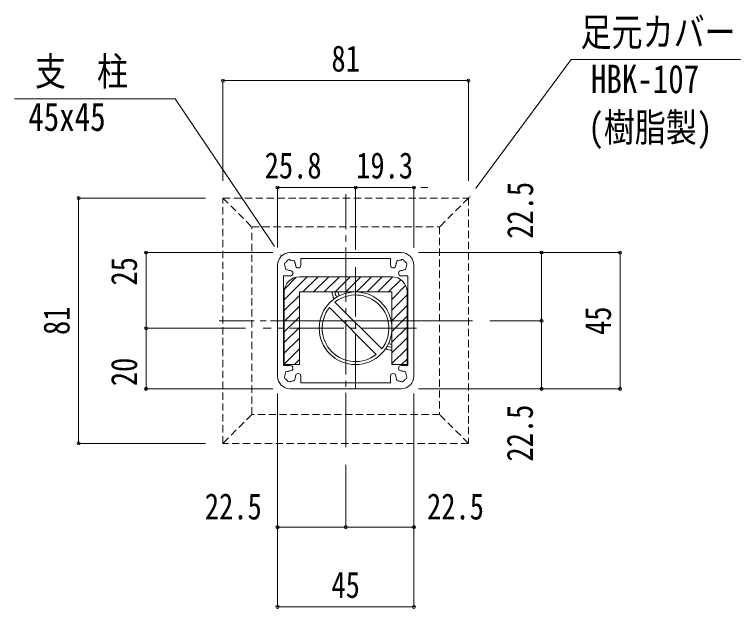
# Model space of a CAD drawing. Units: millimetres at full size; details may follow other scales. Extents: x -3135 to 4022, y -814 to 1448.
# Drawn here: x -2519.6 to -2040.4, y -416.9 to -24.6 of the extents above; entities that cross this region are included whole.
import ezdxf
from ezdxf.enums import TextEntityAlignment as Align

# ---------------------------------------------------------------- set-up
doc = ezdxf.new("R2010")
doc.units = ezdxf.units.MM
doc.header["$LTSCALE"] = 4
doc.header["$PDMODE"] = 32
doc.header["$PDSIZE"] = 2
doc.linetypes.add('CHAIN2', pattern=[12, 9, -1, 1, -1])
doc.linetypes.add('DASHED1', pattern=[1.8, 1.2, -0.6])
for name, color, linetype, lineweight in [('0-0_0', 7, 'Continuous', 18), ('0-1_1手摺寸法', 3, 'Continuous', 18), ('0-3_2隠れ', 6, 'DASHED1', 18), ('0-5_3中心線', 2, 'CHAIN2', 18), ('0-6_41ｱﾙﾐ', 6, 'Continuous', 18), ('0-7_42ｱﾙﾐ部品', 6, 'Continuous', 18), ('1-0_アンカー', 4, 'Continuous', 9)]:
    doc.layers.add(name, color=color, linetype=linetype, lineweight=lineweight)
doc.styles.add('ＭＳ ゴシック', font='')
doc.styles.get('ＭＳ ゴシック').set_extended_font_data('MS Gothic')

msp = doc.modelspace()

# ---------------------------------------------------------------- linework, layer by layer
at = {"layer": '0-0_0'}
for points in [[(-2220.025, -145.858), (-2152.271, -54.342), (-2040.448, -54.342)], [(-2343.565, -184.318), (-2413.576, -80.321), (-2519.61, -80.321)]]:
    msp.add_lwpolyline(points, dxfattribs=at)
at = {"layer": '0-1_1手摺寸法'}
for p, q in [((-2382.025, -134.358), (-2382.025, -68.289)), ((-2382.025, -68.289), (-2220.025, -68.289)), ((-2224.625, -68.289), (-2377.425, -68.289)), ((-2220.025, -134.358), (-2220.025, -68.289)), ((-2346.025, -178.758), (-2346.025, -138.908)), ((-2294.525, -138.908), (-2346.025, -138.908)), ((-2341.425, -138.908), (-2299.125, -138.908)), ((-2299.125, -138.908), (-2303.725, -138.908)), ((-2294.525, -180.051), (-2294.525, -138.908)), ((-2294.525, -180.051), (-2294.525, -138.908)), ((-2256.025, -178.758), (-2256.025, -138.908)), ((-2251.425, -138.908), (-2246.825, -138.908)), ((-2393.525, -145.858), (-2477.291, -145.858)), ((-2477.291, -307.858), (-2477.291, -145.858)), ((-2477.291, -150.458), (-2477.291, -303.258)), ((-2349.125, -181.858), (-2432.737, -181.858)), ((-2432.737, -181.858), (-2432.737, -231.858)), ((-2252.925, -181.858), (-2171.775, -181.858)), ((-2252.925, -181.858), (-2119.906, -181.858)), ((-2171.775, -226.858), (-2171.775, -181.858)), ((-2119.906, -271.858), (-2119.906, -181.858)), ((-2432.737, -227.258), (-2432.737, -186.458)), ((-2171.775, -186.458), (-2171.775, -222.258)), ((-2119.906, -186.458), (-2119.906, -267.258)), ((-2205.911, -226.858), (-2171.775, -226.858)), ((-2205.911, -226.858), (-2171.775, -226.858)), ((-2171.775, -271.858), (-2171.775, -226.858)), ((-2367.099, -231.858), (-2432.737, -231.858)), ((-2367.099, -231.858), (-2432.737, -231.858)), ((-2432.737, -271.858), (-2432.737, -231.858)), ((-2171.775, -231.458), (-2171.775, -267.258)), ((-2432.737, -236.458), (-2432.737, -267.258)), ((-2349.125, -271.858), (-2432.737, -271.858)), ((-2252.925, -271.858), (-2171.775, -271.858)), ((-2252.925, -271.858), (-2119.906, -271.858)), ((-2346.025, -274.958), (-2346.025, -415.95)), ((-2346.025, -274.958), (-2346.025, -363.23)), ((-2256.025, -274.958), (-2256.025, -415.95)), ((-2256.025, -274.958), (-2256.025, -363.23)), ((-2393.525, -307.858), (-2477.291, -307.858)), ((-2301.025, -321.972), (-2301.025, -363.23)), ((-2301.025, -321.972), (-2301.025, -363.23)), ((-2346.025, -363.23), (-2301.025, -363.23)), ((-2305.625, -363.23), (-2341.425, -363.23)), ((-2301.025, -363.23), (-2256.025, -363.23)), ((-2260.625, -363.23), (-2296.425, -363.23)), ((-2346.025, -415.95), (-2256.025, -415.95)), ((-2260.625, -415.95), (-2341.425, -415.95))]:
    msp.add_line(p, q, dxfattribs=at)
msp.add_lwpolyline([(-2256.025, -138.908), (-2294.525, -138.908), (-2256.025, -138.908)], dxfattribs=at)
for centre, radius, start, end in [((-2301.634, -207.858), 8.327, 180, 213.214), ((-2301.634, -207.858), 6.327, 180, 213.117), ((-2301.634, -207.858), 4.327, 180, 215.15), ((-2270.525, -238.072), 6.327, 240.966, 270), ((-2270.525, -238.072), 4.327, 239.984, 270), ((-2270.525, -238.072), 8.327, 240.328, 270)]:
    msp.add_arc(centre, radius, start, end, dxfattribs=at)
for p in [(-2382.025, -68.289), (-2220.025, -68.289), (-2346.025, -138.908), (-2294.525, -138.908), (-2256.025, -138.908), (-2477.291, -145.858), (-2432.737, -181.858), (-2171.775, -181.858), (-2119.906, -181.858), (-2171.775, -226.858), (-2432.737, -231.858), (-2432.737, -271.858), (-2171.775, -271.858), (-2119.906, -271.858), (-2477.291, -307.858), (-2346.025, -363.23), (-2301.025, -363.23), (-2256.025, -363.23), (-2346.025, -415.95), (-2256.025, -415.95)]:
    msp.add_point(p, dxfattribs=at)
at = {"layer": '0-3_2隠れ'}
for p, q in [((-2382.025, -145.858), (-2363.025, -164.858)), ((-2382.025, -307.858), (-2382.025, -145.858)), ((-2382.025, -145.858), (-2220.025, -145.858)), ((-2220.025, -145.858), (-2239.025, -164.858)), ((-2220.025, -145.858), (-2220.025, -307.858)), ((-2363.025, -164.858), (-2239.025, -164.858)), ((-2363.025, -288.858), (-2363.025, -164.858)), ((-2239.025, -164.858), (-2239.025, -288.858)), ((-2363.025, -288.858), (-2382.025, -307.858)), ((-2239.025, -288.858), (-2363.025, -288.858)), ((-2220.025, -307.858), (-2239.025, -288.858)), ((-2220.025, -307.858), (-2382.025, -307.858))]:
    msp.add_line(p, q, dxfattribs=at)
at = {"layer": '0-5_3中心線'}
for p, q in [((-2301.025, -310.472), (-2301.025, -143.244)), ((-2294.525, -272.165), (-2294.525, -191.551)), ((-2217.411, -226.858), (-2384.639, -226.858)), ((-2249.218, -226.858), (-2350.599, -226.858)), ((-2254.218, -231.858), (-2355.599, -231.858))]:
    msp.add_line(p, q, dxfattribs=at)
at = {"layer": '0-6_41ｱﾙﾐ'}
for p, q in [((-2277.244, -245.478), (-2308.145, -214.577)), ((-2280.905, -249.138), (-2311.806, -218.238))]:
    msp.add_line(p, q, dxfattribs=at)
msp.add_circle((-2294.525, -231.858), 24, dxfattribs=at)
for start, end in [(321.756, 128.244), (141.756, 308.244)]:
    msp.add_arc((-2294.525, -231.858), 22.003, start, end, dxfattribs=at)
at = {"layer": '0-7_42ｱﾙﾐ部品'}
for p, q in [((-2337.625, -181.858), (-2264.425, -181.858)), ((-2330.625, -185.858), (-2271.425, -185.858)), ((-2330.625, -185.858), (-2330.625, -190.258)), ((-2271.425, -185.858), (-2271.425, -190.258)), ((-2346.025, -190.258), (-2346.025, -263.458)), ((-2256.025, -190.258), (-2256.025, -263.458)), ((-2337.625, -197.258), (-2342.025, -197.258)), ((-2342.025, -197.258), (-2342.025, -256.458)), ((-2264.425, -197.258), (-2260.025, -197.258)), ((-2260.025, -197.258), (-2260.025, -256.458)), ((-2337.625, -256.458), (-2342.025, -256.458)), ((-2264.425, -256.458), (-2260.025, -256.458)), ((-2330.625, -267.858), (-2330.625, -263.458)), ((-2337.625, -271.858), (-2264.425, -271.858))]:
    msp.add_line(p, q, dxfattribs=at)
msp.add_lwpolyline([(-2330.625, -267.858), (-2271.425, -267.858), (-2271.425, -263.458)], dxfattribs=at)
for centre, radius, start, end in [((-2337.625, -190.258), 8.4, 90, 180), ((-2264.425, -190.258), 8.4, 0, 90), ((-2338.402, -187.36), 1, 105, 172.976), ((-2338.402, -187.36), 1, 37.024, 105), ((-2337.625, -190.258), 3.5, 75, 89.641), ((-2264.425, -190.258), 3.5, 90.359, 105), ((-2263.648, -187.36), 1, 75, 142.976), ((-2263.648, -187.36), 1, 7.024, 75), ((-2340.523, -189.481), 1, 165, 232.976), ((-2340.523, -189.481), 1, 97.024, 165), ((-2337.625, -190.258), 3.5, 180.359, 195), ((-2337.625, -190.258), 3.5, 195, 209.641), ((-2337.625, -190.258), 3.5, 135, 149.641), ((-2337.625, -190.258), 3.5, 120.359, 135), ((-2337.625, -190.258), 3.5, 60.359, 75), ((-2335.504, -188.136), 1, 45, 112.976), ((-2335.504, -188.136), 1, 337.024, 45), ((-2337.625, -190.258), 3.5, 15, 29.641), ((-2337.625, -190.258), 3.5, 0.359, 15), ((-2332.375, -190.258), 1.75, 180, 0), ((-2269.675, -190.258), 1.75, 180, 0), ((-2264.425, -190.258), 3.5, 165, 179.641), ((-2264.425, -190.258), 3.5, 150.359, 165), ((-2266.546, -188.136), 1, 135, 202.976), ((-2266.546, -188.136), 1, 67.024, 135), ((-2264.425, -190.258), 3.5, 105, 119.641), ((-2264.425, -190.258), 3.5, 45, 59.641), ((-2264.425, -190.258), 3.5, 30.359, 45), ((-2261.527, -189.481), 1, 15, 82.976), ((-2264.425, -190.258), 3.5, 330.359, 345), ((-2264.425, -190.258), 3.5, 345, 359.641), ((-2261.527, -189.481), 1, 307.024, 15), ((-2339.746, -192.379), 1, 157.024, 225), ((-2339.746, -192.379), 1, 225, 292.976), ((-2337.625, -190.258), 3.5, 240.359, 255), ((-2337.625, -190.258), 3.5, 255, 270), ((-2337.625, -195.508), 1.75, 270, 90), ((-2264.425, -195.508), 1.75, 90, 270), ((-2264.425, -190.258), 3.5, 270, 285), ((-2264.425, -190.258), 3.5, 285, 299.641), ((-2262.304, -192.379), 1, 247.024, 315), ((-2262.304, -192.379), 1, 315, 22.976), ((-2337.625, -258.208), 1.75, 270, 90), ((-2264.425, -258.208), 1.75, 90, 270), ((-2337.625, -263.458), 8.4, 180, 270), ((-2340.523, -264.234), 1, 127.024, 195), ((-2337.625, -263.458), 3.5, 165, 179.641), ((-2337.625, -263.458), 3.5, 150.359, 165), ((-2339.746, -261.336), 1, 135, 202.976), ((-2339.746, -261.336), 1, 67.024, 135), ((-2337.625, -263.458), 3.5, 105, 119.641), ((-2337.625, -263.458), 3.5, 90, 105), ((-2337.625, -263.458), 3.5, 345, 359.641), ((-2332.375, -263.458), 1.75, 0, 180), ((-2269.675, -263.458), 1.75, 0, 180), ((-2264.425, -263.458), 3.5, 180.359, 195), ((-2264.425, -263.458), 3.5, 75, 90), ((-2264.425, -263.458), 8.4, 270, 0), ((-2264.425, -263.458), 3.5, 60.359, 75), ((-2262.304, -261.336), 1, 45, 112.976), ((-2262.304, -261.336), 1, 337.024, 45), ((-2264.425, -263.458), 3.5, 15, 29.641), ((-2264.425, -263.458), 3.5, 0.359, 15), ((-2261.527, -264.234), 1, 345, 52.976), ((-2340.523, -264.234), 1, 195, 262.976), ((-2337.625, -263.458), 3.5, 210.359, 225), ((-2337.625, -263.458), 3.5, 225, 239.641), ((-2338.402, -266.356), 1, 187.024, 255), ((-2338.402, -266.356), 1, 255, 322.976), ((-2337.625, -263.458), 3.5, 270.359, 285), ((-2337.625, -263.458), 3.5, 285, 299.641), ((-2335.504, -265.579), 1, 247.024, 315), ((-2335.504, -265.579), 1, 315, 22.976), ((-2337.625, -263.458), 3.5, 330.359, 345), ((-2264.425, -263.458), 3.5, 195, 209.641), ((-2266.546, -265.579), 1, 157.024, 225), ((-2266.546, -265.579), 1, 225, 292.976), ((-2264.425, -263.458), 3.5, 240.359, 255), ((-2264.425, -263.458), 3.5, 255, 269.641), ((-2263.648, -266.356), 1, 217.024, 285), ((-2263.648, -266.356), 1, 285, 352.976), ((-2264.425, -263.458), 3.5, 300.359, 315), ((-2264.425, -263.458), 3.5, 315, 329.641), ((-2261.527, -264.234), 1, 277.024, 345)]:
    msp.add_arc(centre, radius, start, end, dxfattribs=at)
at = {"layer": '1-0_アンカー'}
for p, q in [((-2341.525, -213.037), (-2326.346, -197.858)), ((-2341.261, -205.702), (-2333.681, -198.122)), ((-2331.525, -197.858), (-2270.525, -197.858)), ((-2329.274, -207.858), (-2319.274, -197.858)), ((-2322.204, -207.858), (-2312.204, -197.858)), ((-2315.132, -207.858), (-2305.132, -197.858)), ((-2300.99, -207.858), (-2290.99, -197.858)), ((-2286.848, -207.858), (-2276.848, -197.858)), ((-2279.777, -207.858), (-2269.837, -197.918)), ((-2272.706, -207.858), (-2264.655, -199.806)), ((-2270.525, -212.748), (-2261.474, -203.696)), ((-2341.525, -255.858), (-2341.525, -207.858)), ((-2341.525, -220.108), (-2331.525, -210.108)), ((-2331.525, -255.858), (-2331.525, -207.858)), ((-2331.525, -207.858), (-2270.525, -207.858)), ((-2308.525, -207.858), (-2270.525, -207.858)), ((-2270.525, -207.858), (-2270.525, -255.858)), ((-2270.525, -219.819), (-2260.525, -209.819)), ((-2260.525, -207.858), (-2260.525, -255.858)), ((-2341.204, -226.858), (-2331.525, -217.179)), ((-2270.493, -226.858), (-2260.525, -216.89)), ((-2334.132, -226.858), (-2331.525, -224.25)), ((-2263.422, -226.858), (-2260.525, -223.961)), ((-2341.525, -227.179), (-2341.204, -226.858)), ((-2341.525, -234.25), (-2334.132, -226.858)), ((-2270.525, -226.89), (-2270.493, -226.858)), ((-2270.525, -233.961), (-2263.422, -226.858)), ((-2341.525, -241.321), (-2331.525, -231.321)), ((-2270.525, -241.032), (-2260.525, -231.032)), ((-2341.525, -248.392), (-2331.525, -238.392)), ((-2270.525, -248.103), (-2260.525, -238.103)), ((-2341.525, -255.464), (-2331.525, -245.464)), ((-2270.525, -255.174), (-2260.525, -245.174)), ((-2334.848, -255.858), (-2331.525, -252.534)), ((-2264.138, -255.858), (-2260.525, -252.245)), ((-2341.525, -255.858), (-2331.525, -255.858)), ((-2270.525, -255.858), (-2260.525, -255.858))]:
    msp.add_line(p, q, dxfattribs=at)
for points in [[(-2308.061, -207.858), (-2301.025, -200.821), (-2298.061, -197.858)], [(-2293.919, -207.858), (-2289.525, -203.464), (-2283.919, -197.858)]]:
    msp.add_lwpolyline(points, dxfattribs=at)
for centre, start, end in [((-2331.525, -207.858), 90, 180), ((-2270.525, -207.858), 0, 90)]:
    msp.add_arc(centre, 10, start, end, dxfattribs=at)

# ---------------------------------------------------------------- texts
at = {"layer": '0-0_0', "style": 'ＭＳ ゴシック', "width": 0.8}
for s, p in [('足元カバー', (-2146.023, -51.199)), ('支\u3000柱', (-2506.109, -77.178)), ('HBK-107', (-2139.182, -82.183)), ('45x45', (-2510.542, -107.111)), ('(樹脂製)', (-2140.913, -114.191))]:
    msp.add_text(s, height=18.77, dxfattribs=at).set_placement(p, align=Align.BOTTOM_LEFT)
at = {"layer": '0-1_1手摺寸法', "color": 7, "style": 'ＭＳ ゴシック', "width": 0.8}
for s, p in [('81', (-2310.446, -67.47)), ('25.8', (-2354.503, -138.089)), ('19.3', (-2294.116, -138.089)), ('22.5', (-2394.001, -363.313)), ('22.5', (-2247.362, -363.345)), ('45', (-2310.446, -415.132))]:
    msp.add_text(s, height=17.27, dxfattribs=at).set_placement(p, align=Align.BOTTOM_LEFT)
for s, p in [('22.5', (-2172.113, -172.752)), ('25', (-2433.556, -203.633)), ('81', (-2478.11, -236.278)), ('45', (-2120.724, -236.278)), ('20', (-2433.556, -270.091)), ('22.5', (-2172.308, -319.911))]:
    msp.add_text(s, height=17.27, rotation=90, dxfattribs=at).set_placement(p, align=Align.BOTTOM_LEFT)

# ---------------------------------------------------------------- next in the draw order: wipeouts: each hides what was drawn before it
for points in [[(-2216.454, -138.699), (-2214.221, -140.352), (-2220.025, -145.858), (-2220.025, -145.858)], [(-2349.117, -178.558), (-2346.812, -177.007), (-2343.565, -184.318), (-2343.565, -184.318)]]:
    msp.add_wipeout(points)

doc.saveas('drawing.dxf')
